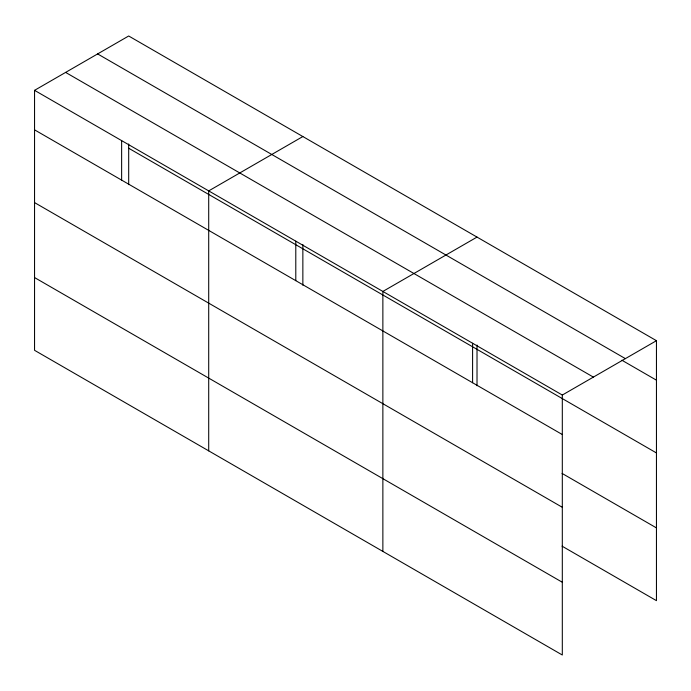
<?xml version="1.0" encoding="UTF-8"?>
<svg xmlns="http://www.w3.org/2000/svg" width="691" height="691" viewBox="0 0 691 691"><rect width="100%" height="100%" fill="white"/><g stroke="black" fill="none" stroke-linecap="round" stroke-linejoin="round"><path stroke-width="1.04" d="M34.55 90.34L562.31 395.045L562.31 655.008L34.55 350.311L34.55 90.34L128.69 35.992L656.45 340.689L656.45 600.66L562.059 546.158M302.857 136.542L208.708 190.897L208.708 450.86M477.015 237.091L382.866 291.447L382.866 551.409M562.31 395.045L656.45 340.689M97.63 53.924L625.381 358.629M621.874 360.218L656.45 380.18M65.619 72.408L593.37 377.105M128.69 148.237L656.45 452.942M34.55 129.839L562.31 434.535M562.059 473.404L656.45 527.898M34.55 202.593L562.31 507.289M34.55 277.557L562.31 582.254M477.015 345.059L477.015 385.751M472.592 343.246L472.592 382.736M302.857 244.51L302.857 285.202M295.791 241.168L295.791 280.658M128.69 143.961L128.69 184.652M121.633 140.619L121.633 180.109"/></g></svg>
